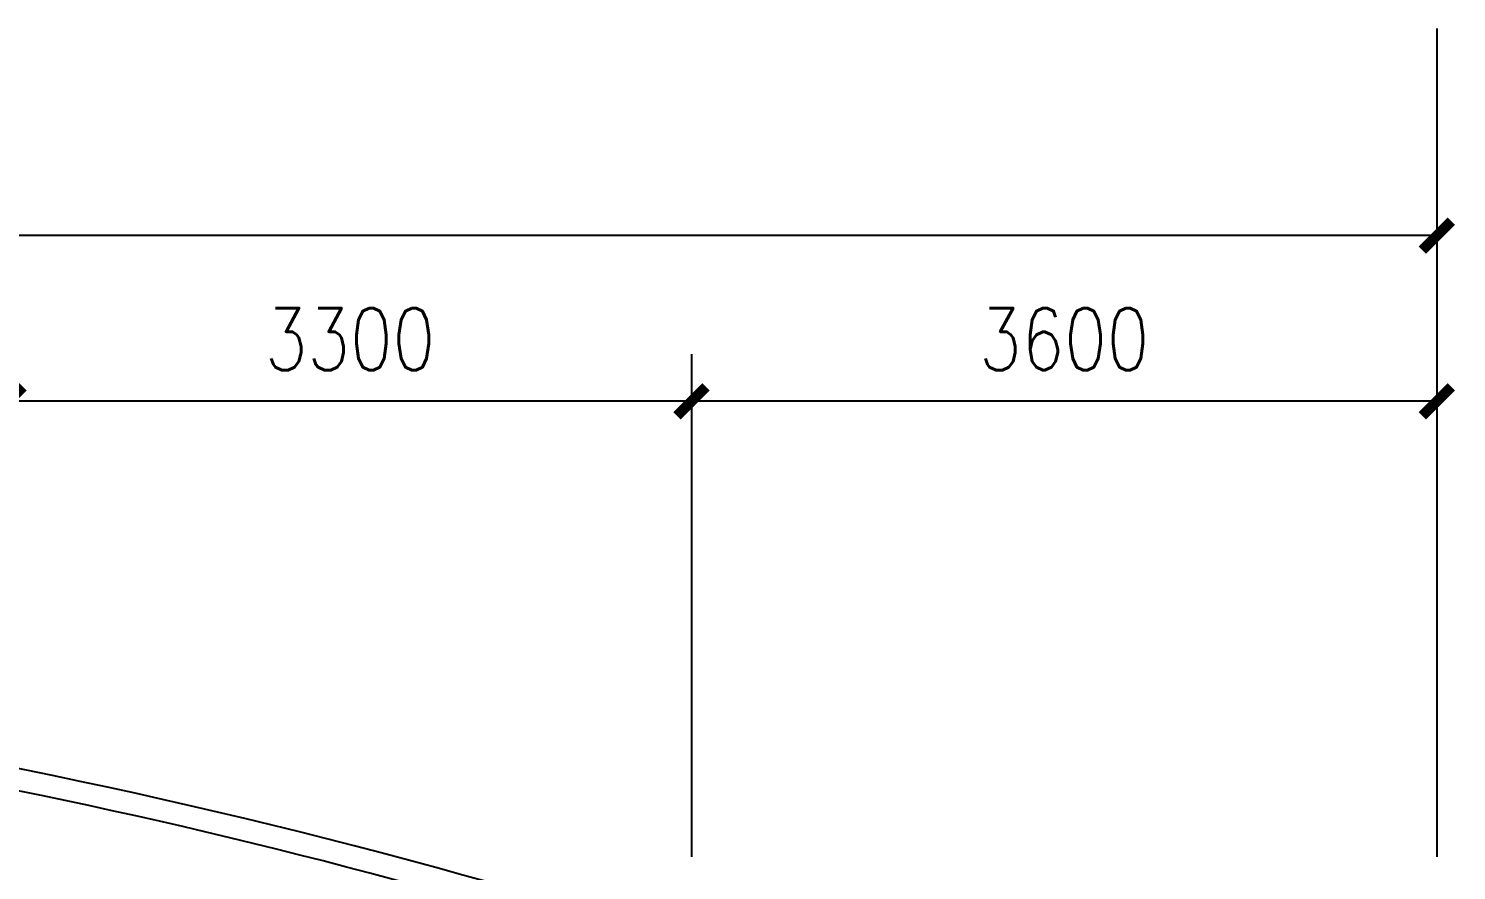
# Model space of a CAD drawing. Header units: millimetres. Extents: x 630 to 33459, y 325 to 36927.
# Drawn here: x 22842 to 29740, y 32861 to 36927 of the extents above; entities that cross this region are included whole.
import ezdxf

# ---------------------------------------------------------------- set-up
doc = ezdxf.new("R2010")
doc.units = ezdxf.units.MM
for name, color, linetype in [('3', 7, 'Continuous'), ('AXIS', 3, 'Continuous'), ('JJ', 8, 'Continuous'), ('PUB_WINDW', 7, 'Continuous')]:
    doc.layers.add(name, color=color, linetype=linetype)
doc.styles.add('DIM_FONT', font='SIMPLEX', dxfattribs={"width": 0.8})
doc.styles.get("Standard").update_dxf_attribs({"font": 'arial.ttf'})
doc.dimstyles.new('AXIS', dxfattribs={"dimtxt": 300, "dimasz": 1, "dimexe": 250, "dimexo": 300, "dimgap": 0.09, "dimtad": 1, "dimdec": 0, "dimzin": 0, "dimdsep": 46, "dimtxsty": 'DIM_FONT', "dimblk": '_DIMX', "dimcen": 0.09, "dimse1": 1, "dimse2": 1, "dimclrt": 7, "dimadec": 0, "dimazin": 0, "dimtfac": 1, "dimtdec": 0, "dimtix": 1, "dimtmove": 2, "dimatfit": 3, "dimldrblk": '_DIMX', "dimfxl": 1, "dimtolj": 1, "dimtzin": 0, "dimarcsym": 0})

# ---------------------------------------------------------------- blocks, each defined once
blk = doc.blocks.new('_DIMX')
at = {"const_width": 50}
blk.add_lwpolyline([(-70, -70), (70, 70)], dxfattribs=at)
blk = doc.blocks.new('*D38')
at = {"color": 0, "linetype": 'ByBlock', "transparency": 16777216}
blk.add_line((631034.4, 434389.5), (627436.4, 434389.5), dxfattribs=at)
at = {"layer": 'DEFPOINTS', "color": 0, "linetype": 'ByBlock', "transparency": 16777216}
for p in [(627435.4, 434389.5), (627435.4, 432189.5), (631035.4, 432189.5)]:
    blk.add_point(p, dxfattribs=at)
at = {"color": 0, "linetype": 'ByBlock', "transparency": 16777216, "rotation": 180}
blk.add_blockref('_DIMX', (627435.4, 434389.5), dxfattribs=at)
at = {"color": 0, "linetype": 'ByBlock', "transparency": 16777216}
blk.add_blockref('_DIMX', (631035.4, 434389.5), dxfattribs=at)
at = {"color": 7, "linetype": 'ByBlock', "transparency": 16777216, "insert": (629235.4, 434689.5), "char_height": 300, "attachment_point": 5, "style": 'DIM_FONT'}
blk.add_mtext('\\A1;3600', dxfattribs=at)
blk = doc.blocks.new('*D40')
at = {"color": 0, "linetype": 'ByBlock', "transparency": 16777216}
blk.add_line((630734.4, 435189.5), (605836.4, 435189.5), dxfattribs=at)
at = {"layer": 'DEFPOINTS', "color": 0, "linetype": 'ByBlock', "transparency": 16777216}
for p in [(605835.4, 435189.5), (605835.4, 432189.5), (630735.4, 432189.5)]:
    blk.add_point(p, dxfattribs=at)
at = {"color": 0, "linetype": 'ByBlock', "transparency": 16777216, "rotation": 180}
blk.add_blockref('_DIMX', (605835.4, 435189.5), dxfattribs=at)
at = {"color": 0, "linetype": 'ByBlock', "transparency": 16777216}
blk.add_blockref('_DIMX', (630735.4, 435189.5), dxfattribs=at)
at = {"color": 7, "linetype": 'ByBlock', "transparency": 16777216, "insert": (618285.4, 435489.5), "char_height": 300, "attachment_point": 5, "style": 'DIM_FONT'}
blk.add_mtext('\\A1;24900', dxfattribs=at)
blk = doc.blocks.new('*D64')
at = {"color": 0, "linetype": 'ByBlock', "transparency": 16777216}
blk.add_line((627434.4, 434389.5), (624136.4, 434389.5), dxfattribs=at)
at = {"layer": 'DEFPOINTS', "color": 0, "linetype": 'ByBlock', "transparency": 16777216}
for p in [(624135.4, 434389.5), (624135.4, 432189.5), (627435.4, 432189.5)]:
    blk.add_point(p, dxfattribs=at)
at = {"color": 0, "linetype": 'ByBlock', "transparency": 16777216, "rotation": 180}
blk.add_blockref('_DIMX', (624135.4, 434389.5), dxfattribs=at)
at = {"color": 0, "linetype": 'ByBlock', "transparency": 16777216}
blk.add_blockref('_DIMX', (627435.4, 434389.5), dxfattribs=at)
at = {"color": 7, "linetype": 'ByBlock', "transparency": 16777216, "insert": (625785.4, 434689.5), "char_height": 300, "attachment_point": 5, "style": 'DIM_FONT'}
blk.add_mtext('\\A1;3300', dxfattribs=at)
blk = doc.blocks.new('1T4F83聚福元')
at = {"layer": '3'}
for centre, radius, start, end in [((366.5, -9223.1), 30540.3, 70.13317, 86.47329), ((377.4, -8888.3), 30105.4, 72.27056, 86.45435)]:
    blk.add_arc(centre, radius, start, end, dxfattribs=at)
at = {"layer": 'AXIS'}
for p, q in [((13245.1, 24290.5), (13245.1, 20290.5)), ((9645.1, 22717.5), (9645.1, 20290.5))]:
    blk.add_line(p, q, dxfattribs=at)
at = {"layer": 'JJ', "oblique": -180, "text_generation_flag": 4, "width": 0.8, "flags": 9}
blk.add_attdef('XSIZE', (12307.9, 14297.8), '', height=0.441, rotation=90, dxfattribs=at)
at = {"layer": 'JJ', "style": 'DIM_FONT', "oblique": -180, "text_generation_flag": 4, "width": 0.8, "flags": 9}
for tag in ['XSIZE', 'YSIZE']:
    blk.add_attdef(tag, (12780.2, 14084.5), '', height=0.441, rotation=90, dxfattribs=at)
at = {"layer": 'AXIS'}
for p2, distance, picture, middle, set_off in [((-11654.9, 20290.5), -3000, '*D40', (795.1, 23590.5), (-617490.3, -411899)), ((9645.1, 20290.5), -2200, '*D38', (11745.1, 22790.5), (-617790.3, -411899))]:
    dim = blk.add_aligned_dim(p1=(13245.1, 20290.5), p2=p2, distance=distance, dimstyle='AXIS', dxfattribs=at)
    dim.commit()
    dim.dimension.update_dxf_attribs({"geometry": picture, "text_midpoint": middle, "insert": set_off})
dim = blk.add_linear_dim(base=(6345.1, 22490.5), p1=(9645.1, 20290.5), p2=(6345.1, 20290.5), dimstyle='AXIS', dxfattribs=at)
dim.commit()
dim.dimension.update_dxf_attribs({"geometry": '*D64', "text_midpoint": (8295.1, 22790.5), "insert": (-617790.3, -411899)})

msp = doc.modelspace()

# ---------------------------------------------------------------- block references
at = {"layer": 'PUB_WINDW'}
msp.add_blockref('1T4F83聚福元', (16399.4, 12636.2), dxfattribs=at)

doc.saveas('drawing.dxf')
